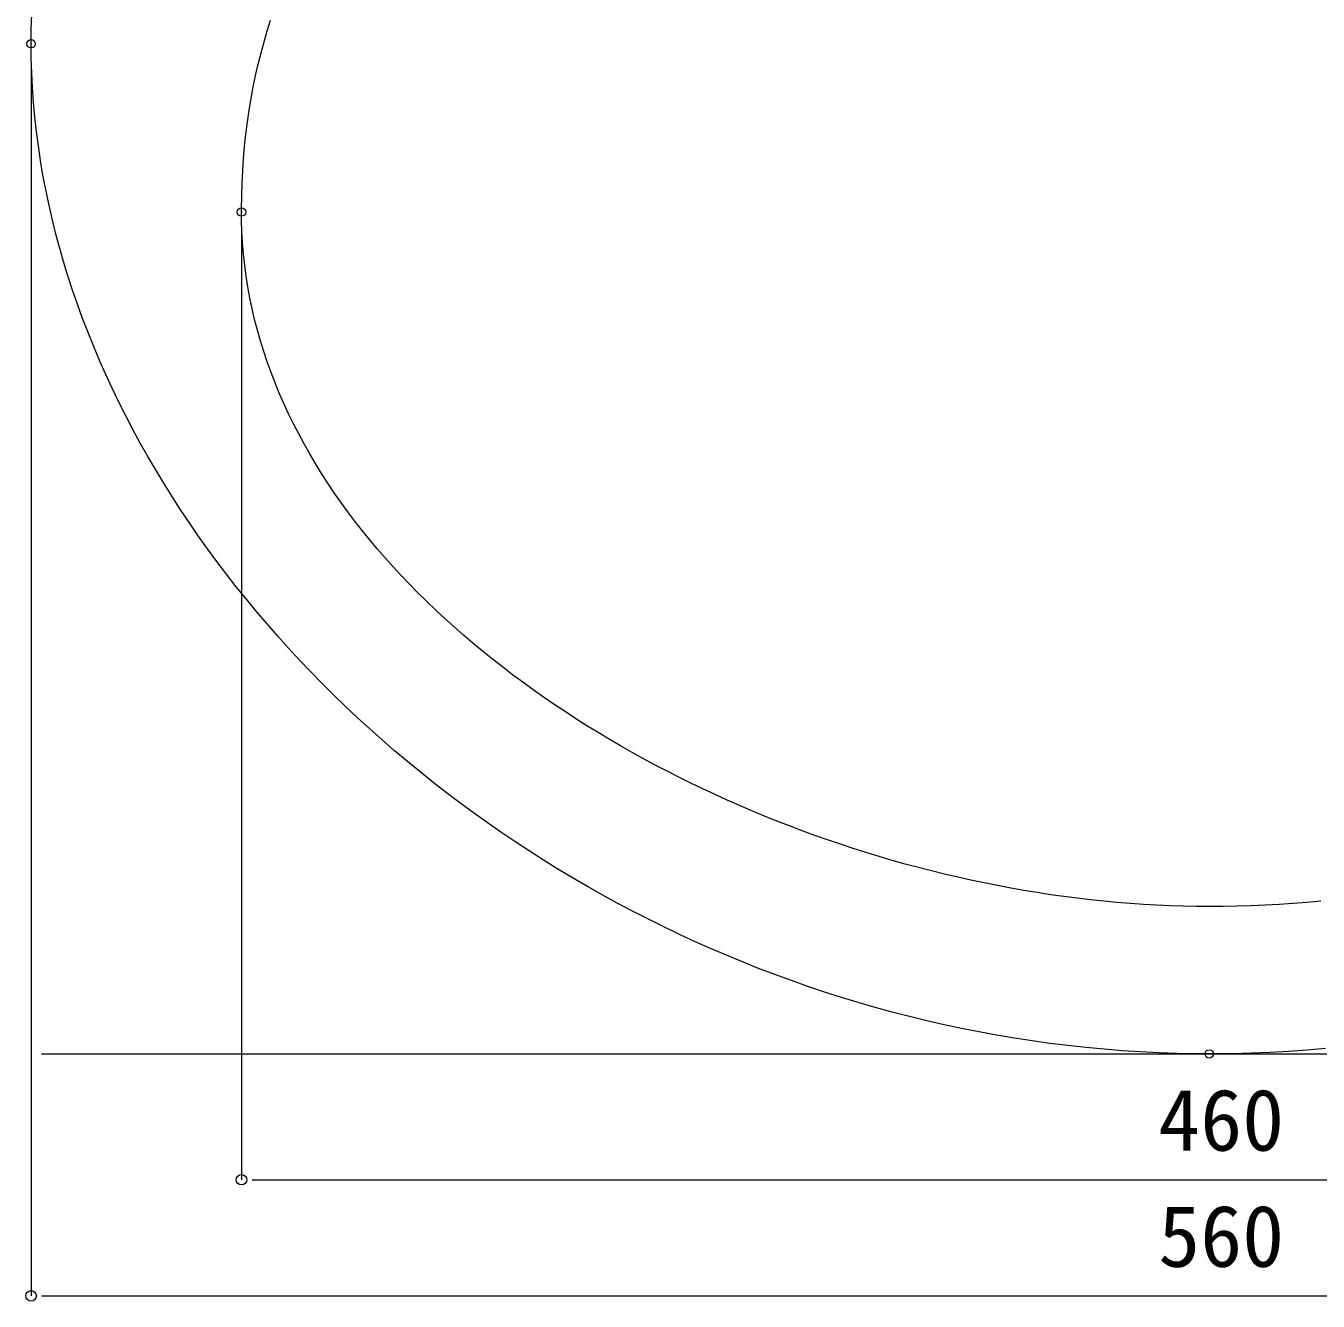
# Model space of a CAD drawing. Units: millimetres, scale not verified. Extents: x -1002 to 1010, y -687 to 676.
# Drawn here: x -786.9 to -479.8, y -23.7 to 279.3 of the extents above; entities that cross this region are included whole.
import ezdxf
from ezdxf.enums import TextEntityAlignment as Align

# ---------------------------------------------------------------- set-up
doc = ezdxf.new("R2010")
doc.units = ezdxf.units.MM
doc.header["$LTSCALE"] = 5
doc.header["$PDMODE"] = 32
doc.header["$PDSIZE"] = 2
doc.layers.add('0-0', color=7, linetype='Continuous', lineweight=15)
doc.layers.add('F-0', color=7, linetype='Continuous', lineweight=15)
doc.styles.add('ＭＳ ゴシック', font='')
doc.styles.get('ＭＳ ゴシック').set_extended_font_data('MS Gothic')

# ---------------------------------------------------------------- blocks, each defined once
blk = doc.blocks.new('_DOT')
at = {"layer": '0-0'}
blk.add_line((-0.5, 0), (-1, 0), dxfattribs=at)
blk.add_circle((0, 0), 0.25, dxfattribs=at)
blk.add_circle((0, 0), 0.25, dxfattribs=at)

msp = doc.modelspace()

# ---------------------------------------------------------------- linework, layer by layer
at = {"layer": 'F-0'}
for p, q in [((-785.632, 270.017), (-785.632, -22.478)), ((-735.632, 230.023), (-735.632, 5.118)), ((-783.132, 35.017), (-228.132, 35.017)), ((-500.632, 35.017), (-147.843, 35.017)), ((-730.632, 5.118), (-280.632, 5.118)), ((-780.632, -22.478), (-230.632, -22.478))]:
    msp.add_line(p, q, dxfattribs=at)
at = {"layer": 'F-0', "lineweight": 18}
for points in [[(-785.632, 275.018), (-785.596, 278.488), (-785.49, 281.968)], [(-730.995, 272.838), (-730.28, 275.468), (-729.515, 278.068), (-728.702, 280.638)], [(-764.772, 189.879), (-766.353, 193.158), (-767.877, 196.448), (-769.342, 199.758), (-770.748, 203.078), (-772.094, 206.418), (-773.381, 209.768), (-774.606, 213.128), (-775.77, 216.498), (-776.872, 219.888), (-777.912, 223.278), (-778.889, 226.678), (-779.802, 230.098), (-780.651, 233.518), (-781.435, 236.948), (-782.154, 240.388), (-782.807, 243.828), (-783.394, 247.278), (-783.914, 250.738), (-784.366, 254.198), (-784.751, 257.658), (-785.067, 261.128), (-785.313, 264.598), (-785.49, 268.068), (-785.596, 271.538), (-785.632, 275.018)], [(-715.111, 170.63), (-716.599, 172.934), (-718.037, 175.255), (-719.423, 177.595), (-720.759, 179.952), (-722.042, 182.326), (-723.273, 184.718), (-724.449, 187.126), (-725.572, 189.551), (-726.639, 191.988), (-727.65, 194.448), (-728.605, 196.918), (-729.502, 199.408), (-730.341, 201.908), (-731.122, 204.428), (-731.843, 206.958), (-732.503, 209.508), (-733.103, 212.068), (-733.64, 214.638), (-734.116, 217.228), (-734.528, 219.828), (-734.876, 222.448), (-735.159, 225.068), (-735.377, 227.708), (-735.528, 230.358), (-735.613, 233.018), (-735.63, 235.788), (-735.59, 238.828), (-735.495, 241.828), (-735.347, 244.808), (-735.146, 247.748), (-734.892, 250.668), (-734.585, 253.548), (-734.226, 256.398), (-733.815, 259.208), (-733.353, 261.998), (-732.84, 264.758), (-732.275, 267.478), (-731.66, 270.168), (-730.995, 272.838)], [(-663.86, 81.067), (-667.264, 83.236), (-670.633, 85.445), (-673.965, 87.694), (-677.259, 89.982), (-680.516, 92.31), (-683.735, 94.675), (-686.914, 97.077), (-690.054, 99.517), (-693.154, 101.992), (-696.214, 104.503), (-699.232, 107.049), (-702.209, 109.629), (-705.144, 112.243), (-708.035, 114.89), (-710.884, 117.569), (-713.688, 120.279), (-716.448, 123.021), (-719.163, 125.793), (-721.832, 128.594), (-724.455, 131.425), (-727.031, 134.284), (-729.56, 137.171), (-732.041, 140.085), (-734.474, 143.026), (-736.858, 145.992), (-739.192, 148.984), (-741.476, 152), (-743.709, 155.041), (-745.891, 158.104), (-748.022, 161.19), (-750.1, 164.298), (-752.125, 167.428), (-754.096, 170.578), (-756.014, 173.749), (-757.877, 176.939), (-759.685, 180.147), (-761.437, 183.374), (-763.133, 186.618), (-764.772, 189.879)], [(-625.963, 97.955), (-628.825, 99.331), (-631.666, 100.736), (-634.485, 102.17), (-637.281, 103.632), (-640.054, 105.123), (-642.802, 106.642), (-645.526, 108.188), (-648.224, 109.762), (-650.895, 111.363), (-653.54, 112.991), (-656.156, 114.646), (-658.744, 116.326), (-661.303, 118.033), (-663.831, 119.766), (-666.329, 121.524), (-668.795, 123.308), (-671.229, 125.116), (-673.63, 126.949), (-675.997, 128.806), (-678.329, 130.687), (-680.627, 132.592), (-682.888, 134.521), (-685.112, 136.473), (-687.3, 138.447), (-689.449, 140.445), (-691.559, 142.465), (-693.629, 144.506), (-695.659, 146.57), (-697.648, 148.655), (-699.595, 150.762), (-701.499, 152.889), (-703.36, 155.037), (-705.177, 157.206), (-706.949, 159.395), (-708.675, 161.603), (-710.356, 163.831), (-711.989, 166.079), (-713.574, 168.345), (-715.111, 170.63)], [(-505.632, 70.016), (-508.748, 70.037), (-511.871, 70.097), (-515, 70.197), (-518.136, 70.337), (-521.277, 70.516), (-524.423, 70.734), (-527.572, 70.991), (-530.725, 71.286), (-533.88, 71.619), (-537.037, 71.991), (-540.194, 72.399), (-543.351, 72.845), (-546.508, 73.328), (-549.664, 73.848), (-552.818, 74.404), (-555.968, 74.996), (-559.115, 75.625), (-562.258, 76.288), (-565.396, 76.988), (-568.528, 77.722), (-571.654, 78.491), (-574.772, 79.294), (-577.883, 80.132), (-580.984, 81.003), (-584.076, 81.909), (-587.159, 82.847), (-590.23, 83.819), (-593.289, 84.823), (-596.336, 85.86), (-599.37, 86.929), (-602.39, 88.03), (-605.396, 89.163), (-608.386, 90.327), (-611.36, 91.522), (-614.317, 92.748), (-617.257, 94.005), (-620.178, 95.292), (-623.08, 96.608), (-625.963, 97.955)], [(-508.922, 35.035), (-513.296, 35.118), (-517.655, 35.267), (-522.001, 35.48), (-526.33, 35.759), (-530.644, 36.1), (-534.942, 36.505), (-539.222, 36.973), (-543.485, 37.502), (-547.73, 38.092), (-551.956, 38.743), (-556.163, 39.454), (-560.35, 40.224), (-564.516, 41.053), (-568.662, 41.939), (-572.786, 42.883), (-576.888, 43.884), (-580.968, 44.941), (-585.024, 46.053), (-589.057, 47.22), (-593.065, 48.441), (-597.049, 49.715), (-601.007, 51.042), (-604.939, 52.422), (-608.844, 53.853), (-612.723, 55.335), (-616.573, 56.867), (-620.396, 58.449), (-624.189, 60.079), (-627.954, 61.759), (-631.688, 63.485), (-635.392, 65.259), (-639.065, 67.08), (-642.707, 68.946), (-646.316, 70.857), (-649.892, 72.813), (-653.436, 74.812), (-656.945, 76.855), (-660.42, 78.94), (-663.86, 81.067)], [(-479.101, 71.286), (-482.407, 70.991), (-485.717, 70.734), (-489.031, 70.516), (-492.348, 70.337), (-495.667, 70.197), (-498.988, 70.097), (-502.31, 70.037), (-505.632, 70.016)], [(-478.007, 36.295), (-482.378, 35.921), (-486.769, 35.611), (-491.179, 35.366), (-495.606, 35.184), (-500.051, 35.068), (-504.514, 35.019), (-508.922, 35.035)]]:
    msp.add_lwpolyline(points, dxfattribs=at)
at = {"layer": 'F-0'}
for p in [(-785.632, 275.017), (-735.632, 235.023), (-505.632, 35.017)]:
    msp.add_point(p, dxfattribs=at)

# ---------------------------------------------------------------- block references
at = {"layer": 'F-0', "xscale": 5, "yscale": 5, "rotation": 180}
for p in [(-735.632, 5.118), (-785.632, -22.478)]:
    msp.add_blockref('_DOT', p, dxfattribs=at)

# ---------------------------------------------------------------- texts
at = {"layer": 'F-0', "style": 'ＭＳ ゴシック'}
for s, p in [('460', (-517.751, 7.618)), ('560', (-517.751, -19.978))]:
    msp.add_text(s, height=14.66, dxfattribs=at).set_placement(p, align=Align.BOTTOM_LEFT)

doc.saveas('drawing.dxf')
